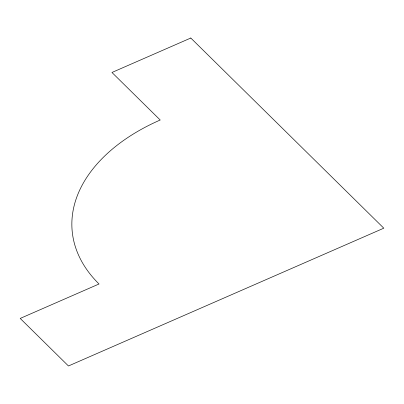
<?xml version="1.0" encoding="UTF-8"?>
<svg xmlns="http://www.w3.org/2000/svg" width="404" height="404" viewBox="0 0 404 404"><rect width="100%" height="100%" fill="white"/><g stroke="black" fill="none" stroke-linecap="round" stroke-linejoin="round"><path stroke-width="0.61" d="M190.794 38.026L111.959 72.473L160.211 120.013A185.239 116.827 -4.7 0 0 99.036 283.987L20.2 318.433L68.453 365.974L383.8 228.184L190.794 38.026"/></g></svg>
